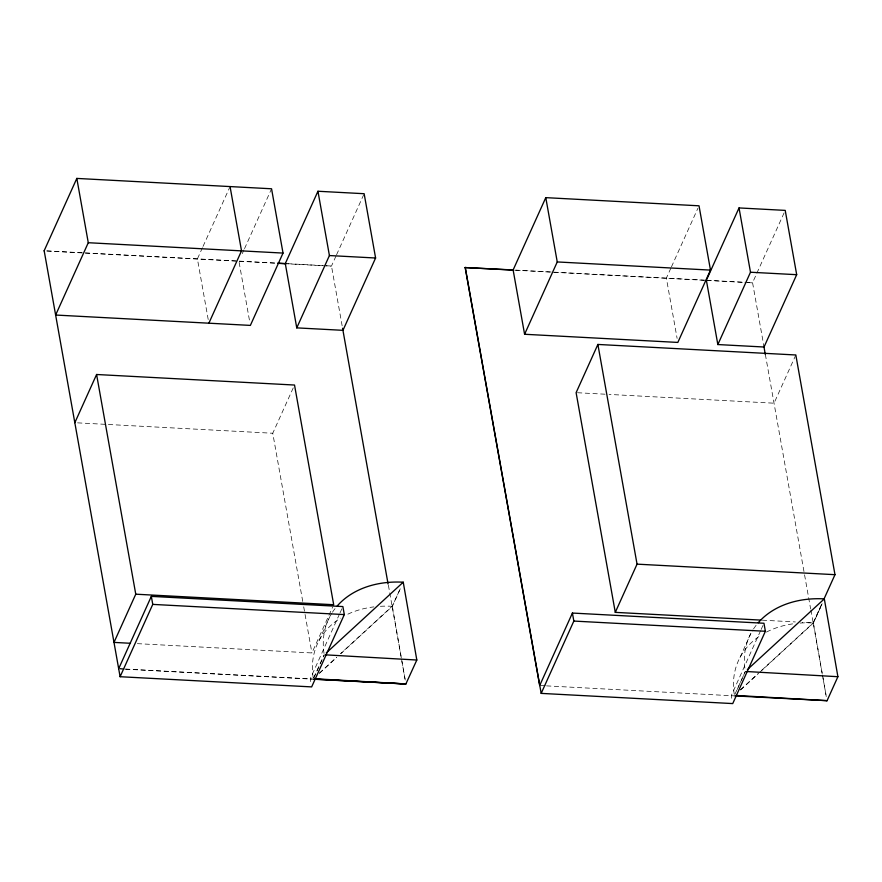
<?xml version="1.0" encoding="UTF-8"?>
<svg xmlns="http://www.w3.org/2000/svg" width="882" height="882" viewBox="0 0 882 882"><rect width="100%" height="100%" fill="white"/><g stroke="black" fill="none" stroke-linecap="round" stroke-linejoin="round"><path stroke-width="0.66" stroke-dasharray="4.41 3.31" d="M202.474 247.666L197.403 258.889L208.869 323.198M203.036 246.42L229.496 187.822M242.285 253.619L243.972 249.882M244.535 248.636L270.995 190.027M335.987 256.056L331.423 266.166L287.433 263.828M336.549 254.81L363.582 194.955M302.735 601.414L272.759 433.249L294.522 385.037M137.36 643.651L311.919 652.945L332.58 607.202M318.975 640.729L329.857 616.617M339.504 614.048L310.221 678.886L310.938 682.9M340.066 612.803L342.877 606.573M313.937 677.685L324.267 654.775L313.33 678.688M340.717 653.76L392.358 606.298L400.516 588.217L392.303 606.099L340.673 653.562M670.871 268.15L666.373 278.117L677.111 338.401M671.434 266.904L697.894 208.295M784.098 212.882L752.5 282.846L746.999 282.56M795.818 354.983L774.043 403.195L609.098 394.419M740.053 657.41L750.935 633.298M760.582 630.729L731.299 695.567L732.016 699.58M761.144 629.483L763.955 623.254M737.187 689.537L745.356 671.456A97.241 73.272 24.3 0 1 752.853 629.991M821.583 604.346L813.215 622.89L802.212 622.306M759.777 672.304L813.436 622.979L822.145 603.696M734.96 694.167L745.356 671.456M761.75 670.243L813.38 622.78L822.134 603.652M319.405 673.098L336.615 657.277M319.46 673.308L336.67 657.487M740.483 689.779L757.704 673.958M740.538 689.989L758.763 673.231M515.871 270.113L705.821 280.222M706.372 280.255L752.567 282.714L764.033 347.012M514.669 270.19L705.765 280.366M707.132 280.432L745.632 282.483M46.9 250.885L84.033 252.858M85.411 252.936L238.008 261.05M239.375 261.127L276.496 263.101M287.499 263.685L331.489 266.033L342.712 328.986M46.845 251.017L83.966 253.002M85.345 253.068L237.942 261.193M239.32 261.27L276.43 263.244M577.49 392.733L607.731 394.342M77.572 422.853L272.759 433.249M762.357 620.189L795.343 621.942M541.063 685.59L545.252 685.667M546.564 685.876L734.904 695.909M120.04 668.765L124.175 668.986M125.52 669.063L312.515 679.008M119.985 668.909L124.108 669.129M125.487 669.195L312.448 679.151M765.344 354.399L810.613 608.834M810.922 610.046L822.189 673.76M822.498 674.973L826.291 696.747M388.4 585.251L405.213 680.066M303.706 606.838L311.919 652.945M239.143 262.439L249.65 321.379M813.38 622.78L822.752 676.45M822.983 677.795L826.258 696.582M392.303 606.099L405.18 679.901M753.548 628.91A97.241 73.272 24.3 0 1 756.58 624.71M734.243 694.222A97.241 73.272 24.3 0 1 760.449 635.558M766.447 632.074A97.241 73.272 24.3 0 1 794.958 623.563M800.15 623.067A97.241 73.272 24.3 0 1 813.436 622.979M324.047 653.441A97.241 73.272 24.3 0 1 331.775 613.31M332.459 612.229A97.241 73.272 24.3 0 1 336.329 607.014M313.165 677.541A97.241 73.272 24.3 0 1 340.529 618.139M347.872 614.159A97.241 73.272 24.3 0 1 373.88 606.882M380.385 606.298A97.241 73.272 24.3 0 1 392.358 606.298"/><path stroke-width="1.32" d="M44.1 250.874L76.822 178.418L271.557 188.781L283.023 253.079L250.367 325.403L55.632 315.039L88.277 242.715L76.822 178.418M74.827 422.71L96.59 374.497L294.522 385.037L333.694 604.732L135.762 594.192L113.987 642.405L130.481 643.287M208.869 323.198L241.525 250.874L230.059 186.576M317.95 191.251L285.294 263.575L296.76 327.872L342.955 330.331L375.6 258.007L364.145 193.709L317.95 191.251L329.416 255.548L296.76 327.872M118.618 668.832L151.329 596.375L342.877 606.573L344.311 614.589L311.655 686.902L120.106 676.714L44.166 250.731M120.106 676.714L152.762 604.391L151.329 596.375M465.244 267.411L541.184 693.384L732.733 703.582L765.389 631.269L763.955 623.254L572.407 613.056L539.696 685.512L465.178 267.555L513.357 269.98M545.782 197.645L513.126 269.969L524.592 334.267L677.828 342.425L710.484 270.101L699.018 205.804L545.782 197.645L557.248 261.943L524.592 334.267M823.821 599.407L834.978 574.678L795.818 354.983L597.886 344.443L576.111 392.666L615.283 612.362L760.979 620.112M739.028 207.931L706.372 280.255L717.838 344.553L764.033 347.012L796.689 274.688L785.223 210.39L739.028 207.931L750.494 272.229L717.838 344.553M541.184 693.384L573.84 621.071L572.407 613.056M615.283 612.362L637.047 564.149L597.886 344.443M827.018 700.804L837.9 676.703L824.317 598.878A97.241 73.272 24.3 0 0 758.255 622.703M337.178 606.022A97.241 73.272 24.3 0 1 403.239 582.197L416.822 660.023L405.885 683.925L314.698 678.765M326.296 652.923L403.239 582.197M747.374 669.603L824.317 598.878M557.248 261.943L710.484 270.101M750.494 272.229L796.689 274.688M88.277 242.715L283.023 253.079M329.416 255.548L375.6 258.007M465.178 267.555L513.291 270.113M277.874 263.178L286.121 263.619M277.808 263.321L286.055 263.751M637.047 564.149L834.978 574.678M573.84 621.071L765.389 631.269M152.762 604.391L344.311 614.589M734.904 695.909L827.073 700.672L735.775 695.446M313.893 679.085L405.996 683.991L313.827 679.228M746.712 671.533L837.9 676.703M325.634 654.852L416.822 660.023M763.9 346.284L765.278 354.542M342.58 328.247L388.091 584.038M96.59 374.497L135.762 594.192"/></g></svg>
